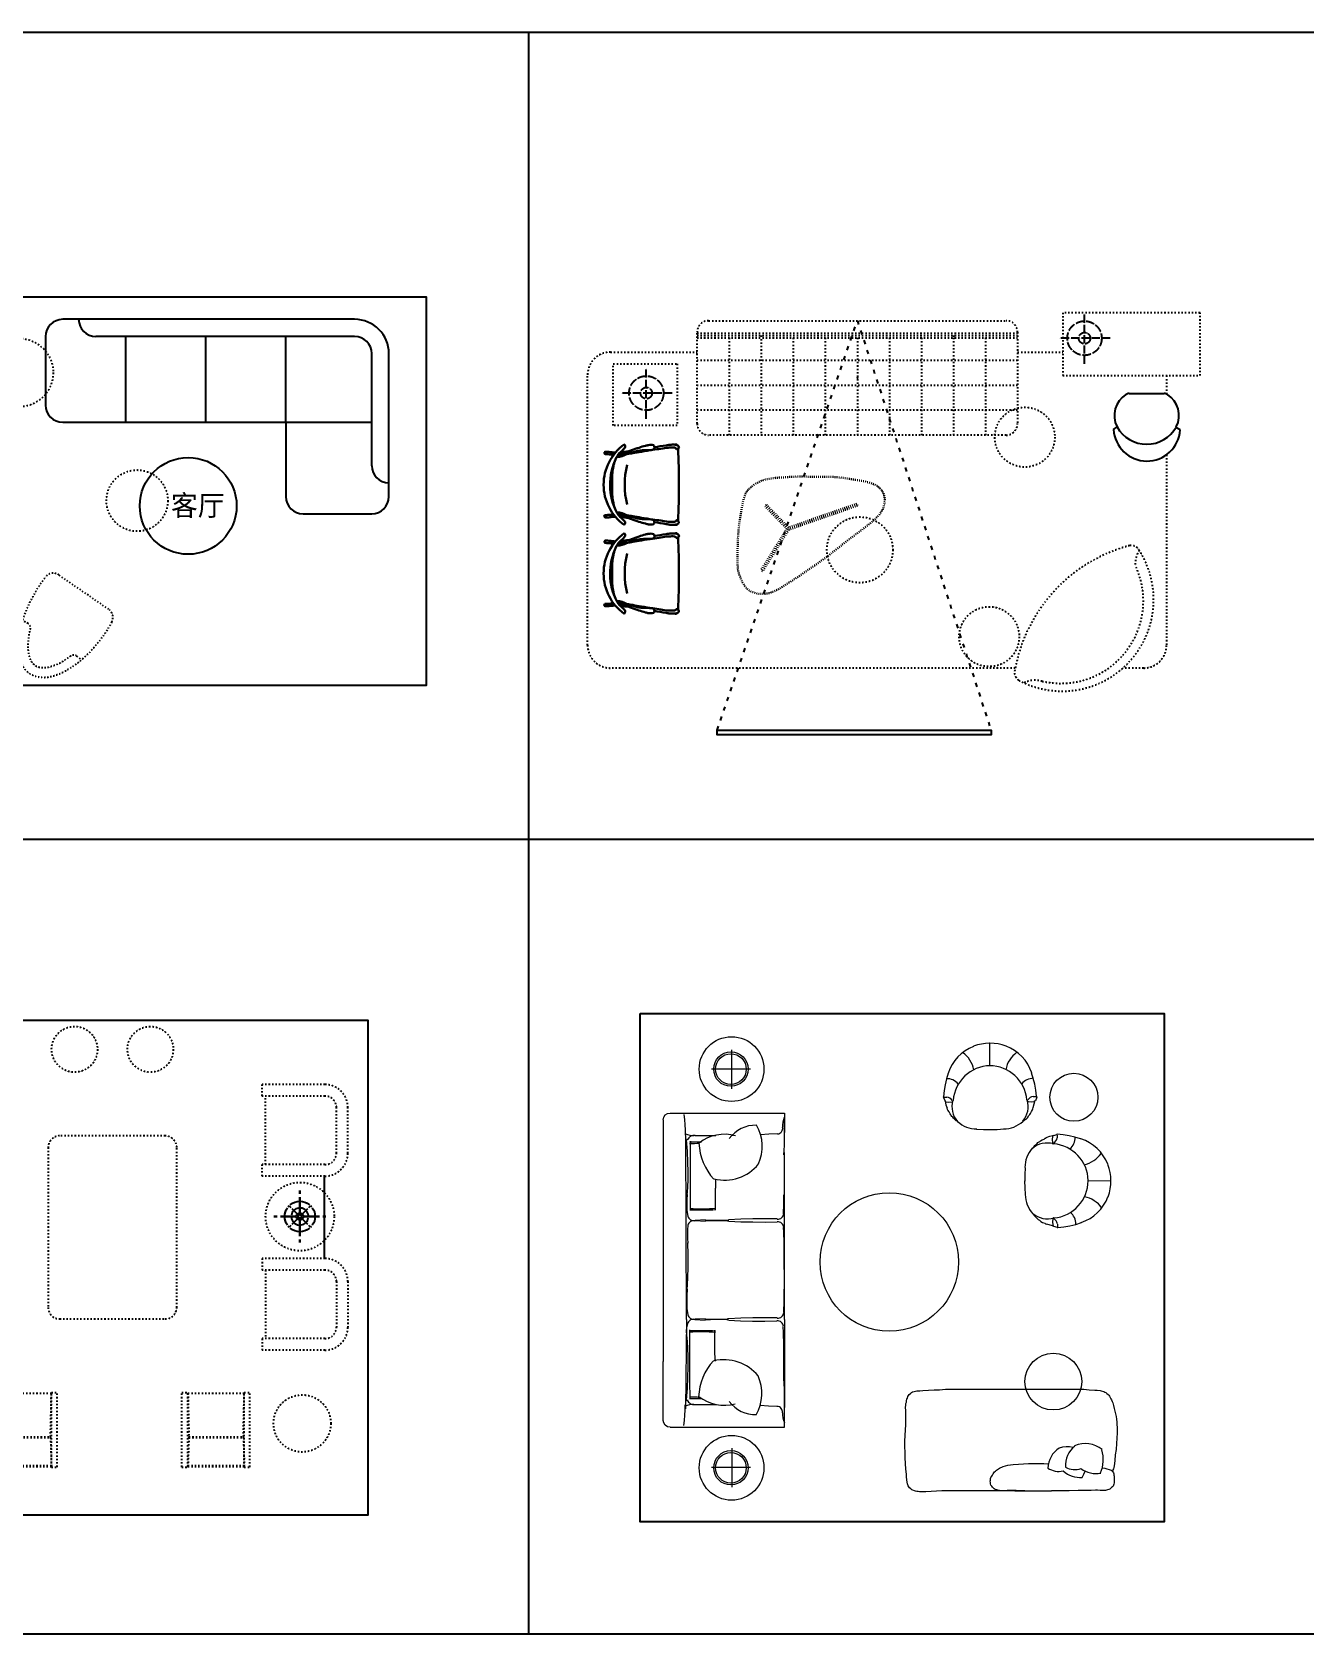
# Model space of a CAD drawing. Extents: x 185064 to 343242, y -369192 to -264966.
# Drawn here: x 229290 to 240412, y -295675 to -281673 of the extents above; entities that cross this region are included whole.
import ezdxf

# ---------------------------------------------------------------- set-up
doc = ezdxf.new("R2010")
doc.units = 0
doc.linetypes.add('ACAD_ISO03W100', pattern=[30, 12, -18])
doc.linetypes.add('ACAD_ISO04W100', pattern=[30, 24, -3, 0, -3])
doc.layers.add('0-墙体', color=255, linetype='Continuous', lineweight=30)
for name, color, linetype in [('01-12-Low Furniture', 2, 'Continuous'), ('A——墙体', 7, 'Continuous'), ('J--家具', 255, 'Continuous'), ('平面布制', 25, 'Continuous'), ('打印框', 4, 'Continuous')]:
    doc.layers.add(name, color=color, linetype=linetype)

# ---------------------------------------------------------------- blocks, each defined once
blk = doc.blocks.new('WERWe')
at = {"layer": 'J--家具', "color": 1, "linetype": 'ACAD_ISO03W100', "lineweight": -2}
for p, q in [((326362, -161819), (326341, -161763)), ((326517, -162365), (326530, -162424))]:
    blk.add_line(p, q, dxfattribs=at)
at = {"layer": 'J--家具', "color": 3, "linetype": 'ACAD_ISO03W100', "lineweight": -2}
blk.add_line((327049, -162220), (326895, -161653), dxfattribs=at)
for centre, start, end in [((326804, -161677), 15.1519, 102.2993), ((326957, -162245), 290.5443, 15.1519)]:
    blk.add_arc(centre, 95, start, end, dxfattribs=at)
at = {"layer": 'J--家具', "color": 1, "linetype": 'ACAD_ISO03W100', "lineweight": -2}
for centre, radius, start, end in [((326314, -161835), 50.2, 302.3009, 18.7669), ((326471, -162375), 47.5, 12.2804, 87.1765)]:
    blk.add_arc(centre, radius, start, end, dxfattribs=at)
at = {"layer": 'J--家具', "color": 3, "linetype": 'ACAD_ISO03W100', "lineweight": -2, "extrusion": (0, 0, -1)}
blk.add_ellipse((326787, -161989), major_axis=(726, 219), ratio=0.517387, start_param=1.444299, end_param=4.862697, dxfattribs=at)
at = {"layer": 'J--家具', "color": 1, "linetype": 'ACAD_ISO03W100', "lineweight": -2}
blk.add_open_spline([(326473, -162328), (326465, -162327), (326457, -162327), (326427, -162324), (326407, -162322), (326367, -162316), (326348, -162312), (326313, -162303), (326297, -162297), (326270, -162287), (326258, -162282), (326237, -162272), (326228, -162266), (326211, -162255), (326203, -162250), (326190, -162239), (326185, -162234), (326176, -162225), (326173, -162220), (326166, -162211), (326163, -162206), (326158, -162196), (326155, -162192), (326152, -162182), (326150, -162177), (326148, -162167), (326148, -162162), (326147, -162151), (326147, -162146), (326147, -162134), (326148, -162128), (326150, -162115), (326152, -162108), (326156, -162094), (326159, -162086), (326166, -162071), (326169, -162063), (326178, -162047), (326183, -162039), (326194, -162022), (326200, -162013), (326214, -161996), (326221, -161987), (326240, -161965), (326253, -161952), (326280, -161927), (326295, -161914), (326320, -161893), (326330, -161886), (326341, -161878)], degree=3, knots=[2.173703, 2.173703, 2.173703, 2.173703, 2.214619, 2.214619, 2.325785, 2.325785, 2.43695, 2.43695, 2.548116, 2.548116, 2.637557, 2.637557, 2.726998, 2.726998, 2.81644, 2.81644, 2.889588, 2.889588, 2.962736, 2.962736, 3.035884, 3.035884, 3.109032, 3.109032, 3.18218, 3.18218, 3.255328, 3.255328, 3.328476, 3.328476, 3.401624, 3.401624, 3.474772, 3.474772, 3.54792, 3.54792, 3.621068, 3.621068, 3.694216, 3.694216, 3.767364, 3.767364, 3.840512, 3.840512, 3.945709, 3.945709, 4.050906, 4.050906, 4.11557, 4.11557, 4.11557, 4.11557], dxfattribs=at)
blk = doc.blocks.new('awsrter')
at = {"layer": '0-墙体', "color": 3}
for centre, radius, start, end in [((393126, -160631), 5832, 177.0752, 182.8308), ((387808, -160220), 184, 239.1675, 267.0355), ((387503, -160626), 401, 305.7317, 54.1743), ((387888, -160371), 10, 269.953, 93.286), ((387024, -160626), 709, 346.8204, 13.0856), ((387363, -160626), 489, 333.5794, 27.9916), ((387808, -161033), 184, 92.8767, 120.7385), ((387887, -160883), 10, 266.62, 89.953)]:
    blk.add_arc(centre, radius, start, end, dxfattribs=at)
at = {"layer": '0-墙体', "color": 3, "extrusion": (0, 0, -1)}
blk.add_ellipse((387833, -160386), major_axis=(2.38, -7.1), ratio=0.668882, dxfattribs=at)
at = {"layer": '0-墙体', "color": 3}
blk.add_ellipse((387833, -160867), major_axis=(2.39, 7.09), ratio=0.668882, dxfattribs=at)
for points, knots in [([(387493, -160323), (387462, -160318), (387420, -160311), (387366, -160302), (387335, -160300), (387310, -160304), (387298, -160314), (387292, -160325), (387298, -160331), (387302, -160333)], [315.073608, 315.073608, 315.073608, 315.073608, 411.368041, 442.28984, 477.587134, 504.72179, 514.498823, 524.652631, 537.847696, 537.847696, 537.847696, 537.847696]), ([(387714, -160379), (387699, -160377), (387660, -160370), (387591, -160358), (387516, -160345), (387443, -160337), (387388, -160325), (387349, -160326), (387322, -160326), (387316, -160339), (387307, -160339), (387303, -160336), (387302, -160333), (387302, -160333)], [321.988457, 321.988457, 321.988457, 321.988457, 368.644284, 439.117019, 532.627704, 597.892965, 659.439925, 696.882656, 720.275485, 729.796097, 736.883417, 743.747429, 743.747483, 743.747483, 743.747483, 743.747483]), ([(387325, -160302), (387325, -160302), (387325, -160301), (387320, -160300), (387314, -160300), (387311, -160303), (387309, -160304)], [2.8263, 2.8263, 2.8263, 2.8263, 3.464441, 8.118627, 15.821874, 20.456079, 20.456079, 20.456079, 20.456079]), ([(387738, -160302), (387737, -160302), (387733, -160303), (387730, -160311), (387729, -160328), (387751, -160348), (387772, -160367), (387787, -160384), (387793, -160394), (387795, -160397)], [0, 0, 0, 0, 3.799787, 11.222667, 22.640105, 53.579866, 90.266542, 112.181213, 122.867868, 122.867868, 122.867868, 122.867868]), ([(387769, -160382), (387768, -160381), (387773, -160378), (387777, -160375), (387779, -160375)], [61.639385, 61.639385, 61.639385, 61.639385, 68.233266, 73.516136, 73.516136, 73.516136, 73.516136]), ([(387809, -160367), (387814, -160367), (387828, -160366), (387849, -160364), (387871, -160361), (387882, -160361), (387887, -160361)], [105.524012, 105.524012, 105.524012, 105.524012, 119.005066, 149.530306, 168.874441, 183.875131, 183.875131, 183.875131, 183.875131]), ([(387888, -160381), (387881, -160381), (387867, -160381), (387851, -160382), (387842, -160383), (387837, -160383)], [0, 0, 0, 0, 18.844344, 43.274717, 47.412661, 47.412661, 47.412661, 47.412661]), ([(387797, -160400), (387791, -160400), (387783, -160401), (387775, -160401), (387771, -160400), (387770, -160399)], [39.6476, 39.6476, 39.6476, 39.6476, 50.470307, 58.829714, 62.90437, 62.90437, 62.90437, 62.90437]), ([(387787, -160385), (387786, -160385), (387782, -160385), (387778, -160385), (387774, -160384)], [42.895046, 42.895046, 42.895046, 42.895046, 45.554577, 56.033693, 56.033693, 56.033693, 56.033693]), ([(387835, -160627), (387835, -160617), (387835, -160584), (387834, -160534), (387827, -160484), (387821, -160458), (387819, -160449)], [0, 0, 0, 0, 29.255842, 97.631047, 151.168733, 179.203758, 179.203758, 179.203758, 179.203758]), ([(387835, -160627), (387835, -160636), (387835, -160669), (387834, -160719), (387826, -160769), (387820, -160795), (387818, -160805)], [0, 0, 0, 0, 29.255842, 97.631047, 151.168733, 179.203757, 179.203757, 179.203757, 179.203757]), ([(387714, -160874), (387698, -160877), (387660, -160883), (387591, -160895), (387515, -160908), (387442, -160916), (387388, -160927), (387349, -160927), (387322, -160927), (387315, -160913), (387306, -160913), (387302, -160917), (387302, -160919), (387302, -160919)], [321.988457, 321.988457, 321.988457, 321.988457, 368.644284, 439.117019, 532.627704, 597.892965, 659.439925, 696.882656, 720.275485, 729.796097, 736.883417, 743.747429, 743.747483, 743.747483, 743.747483, 743.747483]), ([(387768, -160871), (387768, -160872), (387773, -160876), (387777, -160878), (387778, -160879)], [61.639385, 61.639385, 61.639385, 61.639385, 68.233266, 73.516136, 73.516136, 73.516136, 73.516136]), ([(387796, -160853), (387791, -160853), (387783, -160852), (387775, -160852), (387771, -160853), (387769, -160854)], [39.6476, 39.6476, 39.6476, 39.6476, 50.470307, 58.829714, 62.90437, 62.90437, 62.90437, 62.90437]), ([(387787, -160869), (387786, -160869), (387782, -160868), (387778, -160868), (387774, -160869)], [42.895046, 42.895046, 42.895046, 42.895046, 45.554577, 56.033693, 56.033693, 56.033693, 56.033693]), ([(387809, -160886), (387813, -160886), (387828, -160887), (387849, -160890), (387870, -160893), (387882, -160893), (387887, -160893)], [105.524012, 105.524012, 105.524012, 105.524012, 119.005066, 149.530306, 168.874441, 183.875131, 183.875131, 183.875131, 183.875131]), ([(387887, -160873), (387881, -160873), (387866, -160872), (387851, -160871), (387841, -160871), (387837, -160870)], [0, 0, 0, 0, 18.844344, 43.274717, 47.412661, 47.412661, 47.412661, 47.412661]), ([(387493, -160930), (387461, -160935), (387419, -160941), (387366, -160950), (387335, -160952), (387310, -160948), (387297, -160939), (387291, -160927), (387297, -160922), (387302, -160919)], [315.073608, 315.073608, 315.073608, 315.073608, 411.368041, 442.28984, 477.587134, 504.72179, 514.498823, 524.652631, 537.847696, 537.847696, 537.847696, 537.847696]), ([(387325, -160950), (387325, -160950), (387324, -160952), (387319, -160953), (387313, -160952), (387310, -160950), (387309, -160949)], [2.8263, 2.8263, 2.8263, 2.8263, 3.464441, 8.118627, 15.821874, 20.456079, 20.456079, 20.456079, 20.456079])]:
    blk.add_open_spline(points, degree=3, knots=knots, dxfattribs=at)
for points in [[(387304, -160309), (387306, -160307), (387307, -160306), (387309, -160304)], [(387769, -160364), (387747, -160362), (387724, -160359), (387702, -160356)], [(387831, -160379), (387826, -160380), (387823, -160380), (387820, -160381)], [(387769, -160382), (387769, -160382), (387769, -160382), (387769, -160382)], [(387834, -160393), (387833, -160393), (387831, -160394), (387830, -160394)], [(387768, -160889), (387746, -160892), (387724, -160894), (387702, -160897)], [(387768, -160871), (387768, -160871), (387768, -160871), (387768, -160872)], [(387830, -160874), (387826, -160874), (387823, -160873), (387820, -160872)], [(387834, -160860), (387832, -160860), (387831, -160860), (387829, -160859)], [(387304, -160943), (387305, -160945), (387307, -160947), (387309, -160949)]]:
    blk.add_open_spline(points, degree=3, dxfattribs=at)
for points in [[(387774, -160384), (387735, -160369), (387679, -160348), (387618, -160327), (387565, -160311), (387540, -160305), (387521, -160304), (387501, -160308), (387493, -160323), (387496, -160335), (387519, -160346), (387540, -160347), (387568, -160347), (387610, -160350), (387649, -160358), (387687, -160370), (387719, -160381), (387753, -160392), (387770, -160399)], [(387770, -160399), (387771, -160398), (387773, -160397), (387774, -160394), (387775, -160389), (387775, -160386), (387774, -160384)], [(387774, -160869), (387735, -160884), (387678, -160905), (387617, -160926), (387565, -160942), (387540, -160947), (387520, -160949), (387501, -160945), (387493, -160930), (387496, -160917), (387518, -160906), (387540, -160906), (387568, -160906), (387609, -160903), (387648, -160895), (387687, -160883), (387719, -160873), (387753, -160861), (387769, -160854)], [(387737, -160952), (387734, -160950), (387730, -160944), (387730, -160932), (387748, -160908), (387775, -160883), (387789, -160866), (387801, -160844)], [(387769, -160854), (387771, -160855), (387772, -160856), (387774, -160860), (387775, -160864), (387774, -160867), (387774, -160869)]]:
    blk.add_spline(points, degree=3, dxfattribs=at)
blk = doc.blocks.new('QWERAWTE')
at = {"layer": '0-墙体', "color": 8, "linetype": 'ACAD_ISO03W100'}
for p, q in [((205591, -926414), (205619, -926422)), ((205333, -927434), (205681, -927734)), ((205316, -927459), (205662, -927757)), ((204719, -927850), (204736, -927874)), ((205681, -927734), (205662, -927757))]:
    blk.add_line(p, q, dxfattribs=at)
for points in [[(205591, -926414), (205302, -927433), (204719, -927850)], [(205619, -926422), (205333, -927434)], [(205316, -927459), (204736, -927874)]]:
    blk.add_lwpolyline(points, dxfattribs=at)
at = {"layer": '0-墙体', "color": 3, "linetype": 'ACAD_ISO03W100'}
blk.add_spline([(205519, -926046), (205622, -926015), (205718, -926016), (205830, -926077), (205893, -926170), (205968, -926420), (206026, -926712), (206045, -926971), (206066, -927279), (206066, -927520), (206055, -927708), (205980, -927907), (205854, -928035), (205732, -928078), (205329, -928165), (204985, -928200), (204736, -928202), (204589, -928158), (204459, -928070), (204393, -927896), (204398, -927766), (204477, -927576), (204706, -927176), (204921, -926834), (205099, -926578), (205276, -926310), (205419, -926127), (205487, -926067), (205519, -926046)], degree=3, dxfattribs=at)
blk = doc.blocks.new('awtaert')
at = {"layer": '平面布制', "color": 8, "linetype": 'ACAD_ISO04W100', "ltscale": 3}
for p, q in [((127285, -934816), (127285, -934366)), ((127510, -934591), (127060, -934591))]:
    blk.add_line(p, q, dxfattribs=at)
at = {"layer": '平面布制', "color": 3, "linetype": 'ACAD_ISO04W100', "ltscale": 3}
blk.add_circle((127285, -934591), 150, dxfattribs=at)
at = {"layer": '平面布制', "color": 1, "linetype": 'ACAD_ISO04W100', "ltscale": 3}
blk.add_circle((127285, -934591), 50, dxfattribs=at)
blk = doc.blocks.new('aretaert')
at = {"color": 3, "lineweight": 0}
for points in [[(230986, -314246), (230939, -314249), (230895, -314249), (230803, -314249), (230711, -314249), (230620, -314249), (230528, -314246), (230437, -314246), (230254, -314246), (230070, -314246), (229982, -314246), (229935, -314249), (229890, -314252), (229843, -314255), (229821, -314255), (229799, -314255), (229786, -314255), (229774, -314252), (229764, -314252), (229751, -314249), (229742, -314246), (229729, -314239), (229720, -314236), (229710, -314227), (229701, -314220), (229695, -314211), (229688, -314201), (229685, -314192), (229682, -314183), (229679, -314170), (229676, -314148), (229672, -314123), (229672, -314100), (229669, -314056), (229663, -313958), (229663, -313908), (229660, -313860), (229660, -313810), (229663, -313763), (229669, -313665), (229669, -313639), (229669, -313617), (229669, -313592), (229669, -313567), (229669, -313541), (229666, -313519), (229669, -313494), (229669, -313481), (229672, -313469), (229672, -313456), (229676, -313444), (229682, -313434), (229685, -313421), (229691, -313412), (229698, -313403), (229707, -313393), (229717, -313387), (229726, -313380), (229739, -313377), (229751, -313374), (229764, -313371), (229789, -313371), (229815, -313368), (229865, -313365), (229916, -313361), (229963, -313361), (230014, -313358), (230108, -313358), (230203, -313358), (230301, -313358), (230399, -313358), (230595, -313358), (230790, -313358), (230888, -313358), (230986, -313358), (231034, -313358), (231084, -313358), (231131, -313358), (231176, -313358), (231223, -313358), (231270, -313361), (231318, -313365), (231340, -313365), (231365, -313368), (231375, -313371), (231387, -313374), (231397, -313377), (231406, -313384), (231416, -313387), (231425, -313393), (231435, -313403), (231441, -313409), (231447, -313418), (231454, -313428), (231460, -313440), (231466, -313450), (231469, -313463), (231476, -313475), (231482, -313500), (231488, -313526), (231495, -313548), (231501, -313573), (231504, -313595), (231507, -313620), (231510, -313646), (231510, -313668), (231514, -313690), (231514, -313715), (231514, -313737), (231510, -313785), (231507, -313832), (231504, -313883), (231498, -313930), (231495, -313980), (231491, -314006), (231488, -314028), (231485, -314040), (231482, -314053), (231476, -314063), (231472, -314075)], [(231007, -313872), (230986, -313888), (230967, -313906), (230950, -313926), (230936, -313948), (230925, -313971), (230916, -313995), (230910, -314021), (230907, -314047)], [(231130, -313866), (231099, -313861), (231068, -313861), (231037, -313864), (231006, -313872)], [(231143, -313855), (231123, -313873), (231107, -313892), (231092, -313914), (231081, -313937), (231072, -313961), (231066, -313986), (231062, -314012), (231062, -314038)], [(231384, -313885), (231357, -313866), (231329, -313851), (231299, -313840), (231268, -313834), (231236, -313832), (231204, -313834), (231173, -313841), (231142, -313853)], [(231368, -314089), (231378, -314065), (231385, -314040), (231390, -314015), (231393, -313990), (231393, -313964), (231391, -313938), (231387, -313913), (231380, -313888)], [(230494, -314246), (230471, -314239), (230462, -314236), (230449, -314233), (230440, -314227), (230430, -314220), (230424, -314214), (230418, -314205), (230411, -314195), (230408, -314183), (230408, -314173), (230405, -314160), (230408, -314151), (230408, -314138), (230411, -314129), (230418, -314116), (230424, -314107), (230430, -314097), (230437, -314088), (230443, -314078), (230452, -314072), (230459, -314066), (230468, -314059), (230478, -314053), (230487, -314047), (230497, -314040), (230506, -314037), (230519, -314034), (230538, -314028), (230560, -314021), (230582, -314018), (230604, -314015), (230651, -314012), (230696, -314009), (230740, -314006), (230784, -314006), (230828, -314006), (230872, -314006), (230917, -314009)], [(231387, -314044), (231406, -314047), (231425, -314053), (231444, -314059), (231454, -314063), (231463, -314066), (231469, -314072), (231476, -314078), (231482, -314088), (231485, -314097), (231485, -314107), (231488, -314116), (231488, -314126), (231488, -314135), (231488, -314157), (231488, -314167), (231488, -314176), (231485, -314186), (231482, -314195), (231479, -314205), (231472, -314211), (231466, -314217), (231457, -314224), (231450, -314230), (231441, -314233), (231431, -314236), (231422, -314239), (231412, -314243), (231403, -314243), (231384, -314243), (231365, -314243), (231343, -314239), (231324, -314239), (231286, -314243), (231248, -314243), (231172, -314243), (231094, -314246), (230939, -314246), (230863, -314249), (230784, -314249), (230746, -314249), (230708, -314246), (230632, -314243), (230595, -314243), (230554, -314243), (230516, -314246), (230506, -314246), (230497, -314246), (230487, -314243), (230478, -314243)], [(230909, -314046), (230924, -314055), (230940, -314063), (230956, -314068), (230973, -314072), (230990, -314075), (231008, -314075), (231025, -314074), (231042, -314071)], [(231042, -314071), (231060, -314086), (231079, -314099), (231099, -314109), (231120, -314117), (231141, -314123), (231164, -314127), (231186, -314129), (231209, -314128)], [(231063, -314039), (231079, -314047), (231095, -314053), (231112, -314057), (231130, -314059), (231147, -314059), (231164, -314058), (231181, -314055), (231198, -314050)], [(231198, -314051), (231218, -314064), (231238, -314074), (231259, -314083), (231281, -314089), (231303, -314093), (231326, -314094), (231348, -314093), (231371, -314090)], [(231209, -314128), (231224, -314101), (231235, -314072)]]:
    blk.add_lwpolyline(points, dxfattribs=at)
blk = doc.blocks.new('aertawww')
h = blk.add_hatch(color=3)
h.dxf.hatch_style = 2
h.paths.add_polyline_path([(228408, -311135), (228405, -311141), (228400, -311143), (228394, -311141), (228392, -311135), (228394, -311130), (228400, -311127), (228405, -311130)])
h = blk.add_hatch(color=3)
h.dxf.hatch_style = 2
h.paths.add_polyline_path([(228405, -313497), (228402, -313503), (228397, -313505), (228391, -313503), (228389, -313497), (228391, -313492), (228397, -313489), (228402, -313492)])
at = {"color": 3, "lineweight": 0}
for points in [[(227547, -311003), (227554, -310980), (227566, -310958), (227585, -310946), (227607, -310943), (228198, -310943)], [(227743, -311135), (227743, -311090), (227740, -311045), (227736, -311000), (227730, -310955)], [(228198, -310943), (228608, -310943), (228608, -311113)], [(228606, -310981), (228599, -311002), (228594, -311023), (228590, -311045), (228589, -311067)], [(228603, -311309), (228607, -311227), (228608, -311145), (228608, -311063), (228605, -310981)], [(227547, -311003), (227547, -313115)], [(227743, -311125), (227760, -311131), (227779, -311135), (227798, -311138), (227817, -311138)], [(228180, -311141), (228139, -311133), (228097, -311129), (228055, -311130), (228014, -311136), (227973, -311146), (227934, -311161), (227897, -311181), (227862, -311205)], [(228362, -311050), (228328, -311051), (228294, -311056), (228261, -311065), (228230, -311078), (228200, -311095), (228173, -311115), (228148, -311138), (228125, -311165)], [(228380, -311388), (228396, -311347), (228406, -311304), (228412, -311260), (228412, -311217), (228408, -311174), (228398, -311131), (228384, -311089), (228364, -311049)], [(228544, -311124), (228471, -311127), (228398, -311134)], [(228547, -311126), (228557, -311124), (228567, -311120), (228575, -311114), (228582, -311106), (228588, -311097), (228591, -311087), (228592, -311077), (228591, -311067)], [(227752, -312749), (227746, -311138)], [(227764, -311376), (227760, -311277), (227751, -311178)], [(227762, -311177), (227760, -311174), (227756, -311173), (227753, -311175), (227753, -311179)], [(227827, -311139), (227817, -311138), (227806, -311139), (227796, -311142), (227787, -311147), (227779, -311152), (227772, -311160), (227766, -311168), (227762, -311178)], [(227778, -311195), (227882, -311195)], [(227778, -311208), (227822, -311208), (227844, -311205), (227866, -311205)], [(227787, -311189), (227784, -311236), (227784, -311258), (227784, -311280), (227784, -311303), (227784, -311325), (227784, -311344), (227784, -311366), (227784, -311388), (227784, -311407), (227784, -311426), (227784, -311438), (227784, -311448), (227784, -311457), (227784, -311464), (227784, -311473), (227784, -311483), (227784, -311492), (227784, -311501), (227784, -311508), (227784, -311517), (227784, -311524), (227784, -311533), (227784, -311549), (227784, -311561), (227784, -311577), (227784, -311590), (227784, -311606), (227784, -311621), (227784, -311628), (227784, -311637), (227784, -311644), (227784, -311653), (227784, -311659), (227784, -311669), (227784, -311678), (227784, -311688), (227784, -311697), (227784, -311707), (227784, -311716), (227784, -311726), (227784, -311738), (227784, -311748), (227784, -311770), (227784, -311792)], [(228008, -311141), (227828, -311141)], [(227860, -311206), (227864, -311250), (227871, -311293), (227883, -311335), (227897, -311375), (227916, -311415), (227937, -311452), (227962, -311488), (227991, -311521)], [(228160, -311138), (228150, -311138)], [(227757, -311665), (227762, -311593), (227765, -311521), (227765, -311450), (227763, -311378)], [(227993, -311519), (228020, -311525), (228047, -311528), (228074, -311530), (228101, -311529), (228128, -311527), (228154, -311523), (228180, -311517), (228206, -311510), (228231, -311500), (228255, -311489), (228278, -311476), (228301, -311462), (228323, -311446), (228343, -311428), (228362, -311409), (228380, -311388)], [(228605, -311309), (228605, -311656)], [(228608, -312749), (228608, -311287)], [(228005, -311524), (228005, -311527), (228005, -311530), (228005, -311533), (228005, -311536), (228005, -311539), (228005, -311543), (228005, -311546), (228005, -311549), (228005, -311552), (228005, -311555), (228005, -311558), (228005, -311565), (228005, -311568), (228005, -311571), (228005, -311574), (228005, -311580), (228005, -311587), (228005, -311590), (228005, -311593), (228005, -311596), (228005, -311599), (228002, -311603), (228002, -311606), (228002, -311609), (228002, -311612), (228002, -311618), (228002, -311621), (228002, -311628), (228002, -311631), (228002, -311637), (228002, -311640), (228002, -311647), (228002, -311650), (228002, -311656), (228002, -311663), (228002, -311669), (228002, -311675), (228002, -311681), (228002, -311688), (228002, -311694), (228002, -311700), (228002, -311710), (228002, -311716), (228002, -311726), (228002, -311732), (228002, -311741), (228002, -311751), (228002, -311760), (228002, -311764), (228002, -311770), (228002, -311776), (228002, -311779), (228002, -311786), (228002, -311792)], [(227758, -311655), (227753, -311702), (227753, -311749), (227755, -311796), (227762, -311843)], [(228599, -311824), (228602, -311740), (228601, -311657)], [(227781, -311776), (227809, -311776), (227838, -311779), (227866, -311779), (227882, -311779), (227895, -311779), (227910, -311779), (227923, -311779), (227951, -311776), (227980, -311776), (228008, -311773)], [(227781, -311789), (227895, -311789), (227923, -311789), (227939, -311789), (227951, -311789), (227967, -311789), (227980, -311789), (228008, -311786)], [(228544, -311871), (228555, -311870), (228565, -311868), (228574, -311864), (228582, -311858), (228589, -311851), (228595, -311842), (228599, -311833), (228602, -311822)], [(227762, -311924), (227759, -311963), (227759, -312002), (227761, -312041), (227764, -312080)], [(227762, -311844), (227766, -311854), (227772, -311862), (227779, -311870), (227787, -311875), (227796, -311880), (227806, -311883), (227817, -311884), (227827, -311883)], [(227827, -311884), (227817, -311884), (227806, -311885), (227796, -311887), (227787, -311892), (227779, -311898), (227772, -311905), (227766, -311913), (227762, -311923)], [(227916, -311875), (227827, -311881)], [(227828, -311883), (227917, -311889)], [(227915, -311876), (227964, -311879), (228012, -311880), (228061, -311880), (228109, -311878)], [(228109, -311886), (228061, -311884), (228012, -311884), (227964, -311885), (227915, -311888)], [(228110, -311878), (228120, -311877)], [(228120, -311890), (228110, -311889)], [(228544, -311869), (228438, -311868), (228331, -311869), (228225, -311871), (228119, -311875)], [(228120, -311889), (228226, -311893), (228332, -311895), (228438, -311896), (228544, -311895)], [(228602, -311942), (228599, -311931), (228595, -311922), (228589, -311913), (228582, -311906), (228574, -311900), (228565, -311896), (228555, -311894), (228544, -311893)], [(228601, -312027), (228602, -311984), (228599, -311942)], [(227757, -312490), (227762, -312387), (227765, -312283), (227765, -312180), (227763, -312077)], [(228605, -312310), (228605, -312029)], [(228605, -312310), (228605, -312484)], [(227758, -312483), (227753, -312539), (227753, -312595), (227755, -312651), (227762, -312707)], [(228602, -312686), (228605, -312584), (228604, -312482)], [(227752, -312749), (227743, -313529)], [(227759, -312785), (227752, -312817), (227749, -312849), (227750, -312881), (227755, -312913)], [(227824, -312747), (227813, -312746), (227803, -312747), (227793, -312749), (227784, -312754), (227776, -312760), (227769, -312767), (227763, -312776), (227759, -312785)], [(227762, -312706), (227766, -312716), (227772, -312724), (227779, -312732), (227787, -312738), (227796, -312742), (227806, -312745), (227817, -312746), (227827, -312745)], [(227824, -312748), (227913, -312754)], [(227916, -312741), (227827, -312746)], [(228106, -312751), (228058, -312749), (228009, -312749), (227961, -312750), (227912, -312753)], [(227915, -312741), (227964, -312744), (228012, -312746), (228061, -312745), (228109, -312743)], [(228116, -312752), (228107, -312751)], [(228110, -312740), (228120, -312739)], [(228117, -312754), (228223, -312758), (228329, -312761), (228435, -312761), (228541, -312760)], [(228544, -312734), (228438, -312733), (228331, -312734), (228225, -312736), (228119, -312741)], [(228598, -312807), (228596, -312797), (228592, -312787), (228586, -312779), (228579, -312771), (228571, -312766), (228562, -312761), (228552, -312759), (228541, -312758)], [(228544, -312736), (228555, -312736), (228565, -312733), (228574, -312729), (228582, -312723), (228589, -312716), (228595, -312707), (228599, -312698), (228602, -312688)], [(228598, -312915), (228599, -312861), (228596, -312808)], [(228608, -312749), (228608, -313516)], [(227763, -313251), (227765, -313165), (227765, -313078), (227762, -312991), (227757, -312904)], [(227778, -312844), (227891, -312844), (227920, -312844), (227936, -312844), (227948, -312844), (227964, -312844), (227977, -312844), (228005, -312847)], [(227778, -312856), (227806, -312856), (227835, -312853), (227863, -312853), (227879, -312853), (227891, -312853), (227907, -312853), (227920, -312853), (227948, -312856), (227977, -312856), (228005, -312859)], [(227784, -313444), (227784, -313396), (227784, -313374), (227781, -313352), (227781, -313330), (227781, -313308), (227781, -313286), (227781, -313267), (227781, -313245), (227781, -313223), (227781, -313204), (227781, -313185), (227781, -313175), (227781, -313166), (227781, -313156), (227781, -313147), (227781, -313137), (227781, -313128), (227781, -313121), (227781, -313112), (227781, -313103), (227781, -313096), (227781, -313080), (227781, -313065), (227781, -313049), (227781, -313020), (227781, -313005), (227781, -312989), (227781, -312973), (227781, -312967), (227781, -312957), (227781, -312948), (227781, -312941), (227781, -312932), (227781, -312923), (227781, -312913), (227781, -312904), (227781, -312894), (227781, -312881), (227781, -312872), (227781, -312863), (227781, -312837)], [(228002, -313109), (228002, -313106), (228002, -313103), (228002, -313099), (228002, -313096), (228002, -313099), (228002, -313103), (228002, -313106), (228002, -313109), (228002, -313112), (228002, -313109), (228002, -313106), (228002, -313103), (228002, -313099), (228002, -313096), (228002, -313093), (228002, -313090), (228002, -313087), (228002, -313084), (228002, -313080), (228002, -313077), (228002, -313074), (228002, -313068), (228002, -313065), (227999, -313058), (227999, -313055), (227999, -313049), (227999, -313043), (227999, -313036), (227999, -313030), (227999, -313024), (227999, -313017), (227999, -313008), (227999, -313001), (227999, -312995), (227999, -312986), (227999, -312976), (227999, -312970), (227999, -312960), (227999, -312951), (227999, -312941), (227999, -312929), (227999, -312919), (227999, -312910), (227999, -312897), (227999, -312888), (227999, -312863), (227999, -312840)], [(228602, -313264), (228602, -312916)], [(227547, -313630), (227547, -313115)], [(227987, -313108), (227959, -313142), (227934, -313177), (227912, -313215), (227894, -313254), (227879, -313295), (227868, -313336), (227861, -313379), (227857, -313423)], [(228377, -313241), (228359, -313221), (228340, -313201), (228319, -313184), (228298, -313168), (228275, -313153), (228252, -313140), (228228, -313129), (228203, -313120), (228177, -313112), (228151, -313106), (228125, -313102), (228098, -313100), (228071, -313099), (228044, -313101), (228017, -313104), (227990, -313110)], [(227751, -313451), (227760, -313352), (227764, -313253)], [(228361, -313580), (228380, -313540), (228395, -313498), (228404, -313456), (228409, -313412), (228408, -313369), (228403, -313325), (228392, -313283), (228377, -313241)], [(228606, -313648), (228608, -313551), (228608, -313454), (228606, -313357), (228601, -313261)], [(227607, -313690), (228608, -313690), (228608, -313516)], [(227727, -313674), (227733, -313630), (227737, -313585), (227739, -313539), (227740, -313494)], [(227814, -313491), (227795, -313491), (227776, -313494), (227757, -313498), (227739, -313505)], [(227749, -313451), (227750, -313454), (227753, -313456), (227756, -313456), (227759, -313453)], [(227759, -313451), (227763, -313461), (227769, -313470), (227776, -313477), (227784, -313483), (227793, -313487), (227803, -313490), (227813, -313491), (227824, -313490)], [(227778, -313425), (227819, -313425), (227841, -313425), (227863, -313428)], [(227778, -313437), (227879, -313437)], [(227825, -313491), (228008, -313491)], [(227859, -313421), (227894, -313445), (227931, -313465), (227970, -313480), (228011, -313490), (228052, -313496), (228094, -313497), (228136, -313493), (228177, -313485)], [(228125, -313465), (228148, -313491), (228173, -313514), (228200, -313534), (228230, -313551), (228261, -313564), (228294, -313573), (228328, -313578), (228362, -313579)], [(228147, -313494), (228157, -313494)], [(228395, -313495), (228468, -313502), (228541, -313506)], [(228589, -313563), (228589, -313553), (228588, -313543), (228584, -313534), (228578, -313525), (228571, -313518), (228563, -313512), (228553, -313508), (228543, -313507)], [(227607, -313690), (227585, -313687), (227566, -313671), (227554, -313652), (227547, -313630)], [(228589, -313562), (228590, -313584), (228594, -313606), (228599, -313627), (228606, -313648)]]:
    blk.add_lwpolyline(points, dxfattribs=at)
blk = doc.blocks.new('eerr')
at = {"color": 3, "lineweight": 0}
for points in [[(230986, -311132), (230955, -311141)], [(230990, -311129), (230984, -311130)], [(230989, -311135), (230989, -311160)], [(231195, -311169), (231145, -311154), (231094, -311142), (231042, -311134), (230990, -311128)], [(230772, -311251), (230757, -311269), (230744, -311288), (230733, -311308), (230724, -311329), (230717, -311351), (230712, -311373), (230709, -311396), (230708, -311419)], [(230957, -311212), (230933, -311207), (230908, -311205), (230884, -311206), (230860, -311209), (230836, -311216), (230814, -311225), (230793, -311237), (230773, -311252)], [(230778, -311252), (230781, -311246), (230784, -311243), (230787, -311239), (230790, -311236), (230794, -311227), (230800, -311220), (230809, -311214), (230816, -311208), (230822, -311201), (230828, -311198), (230838, -311192), (230844, -311186), (230860, -311176), (230876, -311170), (230885, -311164), (230895, -311164)], [(230955, -311141), (230923, -311149), (230892, -311161)], [(230948, -311149), (230945, -311175), (230948, -311201)], [(230955, -311139), (230950, -311143), (230948, -311149)], [(230948, -311203), (230949, -311207), (230951, -311211), (230955, -311213), (230959, -311214)], [(231261, -311534), (231259, -311502), (231254, -311472), (231246, -311442), (231236, -311414), (231223, -311387), (231208, -311361), (231190, -311337), (231171, -311315), (231150, -311294), (231127, -311275), (231102, -311259), (231076, -311244), (231048, -311232), (231019, -311223), (230989, -311216), (230958, -311212)], [(230959, -311206), (230970, -311197), (230979, -311186), (230986, -311174), (230989, -311160)], [(231100, -311256), (231111, -311246), (231120, -311235), (231129, -311223), (231135, -311210), (231141, -311197), (231144, -311183), (231147, -311169), (231147, -311154)], [(231432, -311391), (231415, -311353), (231393, -311317), (231368, -311283), (231340, -311253), (231308, -311226), (231273, -311203), (231236, -311184), (231197, -311169)], [(231225, -311395), (231247, -311389), (231269, -311380), (231290, -311370), (231310, -311359), (231328, -311345), (231346, -311330), (231361, -311313), (231376, -311294)], [(231460, -311534), (231458, -311498), (231453, -311463), (231445, -311427), (231434, -311393)], [(230705, -311536), (230706, -311596), (230711, -311655)], [(230710, -311421), (230706, -311480), (230706, -311539)], [(230961, -311860), (230993, -311856), (231023, -311849), (231051, -311839), (231079, -311826), (231105, -311812), (231130, -311795), (231153, -311776), (231174, -311755), (231193, -311732), (231210, -311708), (231225, -311682), (231237, -311655), (231247, -311626), (231254, -311597), (231259, -311566), (231261, -311535)], [(231264, -311536), (231460, -311533)], [(231436, -311675), (231446, -311640), (231454, -311605), (231458, -311569), (231460, -311533)], [(230711, -311656), (230712, -311679), (230716, -311702), (230721, -311725), (230728, -311746), (230738, -311767), (230749, -311787), (230762, -311806), (230777, -311824)], [(231201, -311899), (231240, -311883), (231277, -311864), (231311, -311840), (231343, -311813), (231371, -311782), (231396, -311749), (231417, -311713), (231433, -311674)], [(231380, -311773), (231366, -311754), (231350, -311738), (231332, -311722), (231313, -311709), (231294, -311697), (231273, -311688), (231251, -311680), (231228, -311674)], [(230778, -311822), (230798, -311836), (230819, -311848), (230842, -311857), (230865, -311864), (230889, -311867), (230914, -311868), (230938, -311865), (230962, -311860)], [(230781, -311824), (230784, -311830), (230787, -311836), (230790, -311839), (230794, -311843), (230800, -311849), (230806, -311855), (230812, -311861), (230819, -311868), (230825, -311874), (230835, -311880), (230841, -311884), (230847, -311890), (230863, -311899), (230882, -311906), (230888, -311912), (230898, -311915)], [(231154, -311914), (231153, -311899), (231150, -311885), (231146, -311871), (231141, -311857), (231134, -311845), (231126, -311833), (231116, -311822), (231105, -311812)], [(230896, -311910), (230926, -311921), (230958, -311929)], [(230951, -311869), (230948, -311895), (230951, -311921)], [(230962, -311858), (230958, -311859), (230954, -311862), (230952, -311865), (230951, -311869)], [(230951, -311923), (230953, -311929), (230959, -311933)], [(230992, -311912), (230988, -311898), (230982, -311886), (230973, -311875), (230961, -311866)], [(230992, -311944), (230961, -311934)], [(230990, -311942), (230997, -311944)], [(230996, -311937), (230996, -311915)], [(230997, -311943), (231049, -311937), (231101, -311928), (231152, -311916), (231202, -311900)]]:
    blk.add_lwpolyline(points, dxfattribs=at)
blk = doc.blocks.new('weertt')
at = {"color": 3, "lineweight": 0}
for points in [[(230260, -310361), (230222, -310378), (230186, -310400), (230152, -310425), (230122, -310453), (230095, -310485), (230072, -310520), (230053, -310557), (230038, -310596)], [(230263, -310565), (230257, -310543), (230249, -310521), (230239, -310500), (230227, -310480), (230214, -310461), (230199, -310444), (230182, -310428), (230163, -310414)], [(230400, -310333), (230364, -310335), (230328, -310340), (230293, -310348), (230259, -310359)], [(230544, -310357), (230509, -310347), (230474, -310339), (230438, -310335), (230402, -310333)], [(230402, -310532), (230402, -310333)], [(230638, -310412), (230620, -310427), (230603, -310443), (230588, -310461), (230575, -310479), (230563, -310499), (230553, -310520), (230546, -310542), (230540, -310565)], [(230768, -310592), (230752, -310553), (230733, -310516), (230709, -310481), (230682, -310450), (230651, -310422), (230618, -310397), (230581, -310376), (230543, -310359)], [(230402, -310529), (230371, -310531), (230341, -310536), (230311, -310544), (230283, -310554), (230256, -310567), (230230, -310582), (230206, -310599), (230183, -310619), (230163, -310640), (230144, -310663), (230128, -310688), (230113, -310714), (230101, -310742), (230092, -310771), (230085, -310801), (230081, -310832)], [(230726, -310828), (230721, -310797), (230714, -310767), (230704, -310738), (230692, -310711), (230678, -310685), (230661, -310660), (230642, -310637), (230621, -310616), (230598, -310597), (230574, -310580), (230548, -310565), (230521, -310553), (230492, -310543), (230463, -310535), (230432, -310531), (230401, -310529)], [(230038, -310594), (230023, -310645), (230011, -310696), (230003, -310747), (229997, -310800)], [(230125, -310690), (230115, -310679), (230104, -310669), (230092, -310661), (230079, -310654), (230066, -310649), (230052, -310645), (230037, -310643), (230023, -310643)], [(230783, -310639), (230768, -310640), (230754, -310643), (230740, -310647), (230726, -310652), (230714, -310659), (230702, -310667), (230691, -310677), (230681, -310688)], [(230809, -310796), (230803, -310744), (230794, -310692), (230781, -310641), (230766, -310591)], [(229995, -310799), (229996, -310806)], [(229998, -310807), (230010, -310838)], [(230004, -310804), (230026, -310804)], [(230008, -310837), (230012, -310843), (230018, -310845)], [(230010, -310838), (230018, -310870), (230030, -310901)], [(230018, -310845), (230044, -310848), (230070, -310845)], [(230071, -310834), (230063, -310823), (230052, -310814), (230039, -310807), (230026, -310804)], [(230069, -310845), (230073, -310844), (230076, -310842), (230079, -310838), (230080, -310834)], [(230078, -310833), (230073, -310857), (230070, -310882), (230071, -310906), (230075, -310930), (230082, -310953), (230091, -310976), (230103, -310997), (230118, -311017)], [(230691, -311015), (230705, -310995), (230717, -310974), (230726, -310951), (230733, -310928), (230736, -310904), (230737, -310879), (230734, -310855), (230729, -310831)], [(230727, -310831), (230728, -310835), (230731, -310838), (230734, -310841), (230738, -310841)], [(230781, -310798), (230767, -310801), (230754, -310808), (230744, -310817), (230735, -310828)], [(230738, -310842), (230764, -310845), (230790, -310842)], [(230779, -310894), (230790, -310863), (230798, -310831)], [(230806, -310800), (230781, -310800)], [(230789, -310838), (230795, -310836), (230799, -310831)], [(230812, -310804), (230800, -310835)], [(230811, -310803), (230812, -310796)], [(230121, -311018), (230115, -311015), (230108, -311012), (230105, -311009), (230102, -311006), (230096, -310999), (230089, -310993), (230083, -310987), (230077, -310980), (230070, -310974), (230064, -310965), (230061, -310958), (230055, -310949), (230045, -310933), (230036, -310917), (230032, -310911), (230029, -310901)], [(230692, -311015), (230699, -311012), (230702, -311009), (230705, -311006), (230708, -311003), (230718, -310996), (230724, -310990), (230730, -310984), (230737, -310977), (230740, -310968), (230746, -310961), (230752, -310955), (230756, -310946), (230765, -310930), (230775, -310914), (230778, -310905), (230781, -310895)], [(230120, -311018), (230138, -311032), (230157, -311045), (230177, -311057), (230198, -311066), (230219, -311073), (230242, -311078), (230265, -311081), (230288, -311081)], [(230286, -311083), (230345, -311087), (230405, -311087)], [(230405, -311088), (230465, -311087), (230524, -311082)], [(230522, -311081), (230545, -311081), (230568, -311077), (230590, -311072), (230612, -311065), (230633, -311055), (230653, -311044), (230672, -311031), (230689, -311016)]]:
    blk.add_lwpolyline(points, dxfattribs=at)
blk = doc.blocks.new('WERAWERAWE')
at = {"color": 8, "linetype": 'Continuous'}
for p, q in [((106864, -18799), (106864, -18775)), ((106864, -18775), (106864, -18799)), ((106864, -18945), (106864, -18824)), ((106864, -18824), (106864, -18945)), ((106806, -18911), (106854, -18960)), ((106854, -18960), (106806, -18911)), ((106873, -18960), (106922, -18911)), ((106922, -18911), (106873, -18960)), ((106931, -18902), (106941, -18892)), ((106941, -18892), (106931, -18902)), ((106669, -18969), (106693, -18969)), ((106693, -18969), (106669, -18969)), ((106718, -18969), (106839, -18969)), ((106839, -18969), (106718, -18969)), ((106806, -19027), (106854, -18979)), ((106854, -18979), (106806, -19027)), ((106864, -19115), (106864, -18994)), ((106864, -18994), (106864, -19115)), ((106873, -18979), (106922, -19027)), ((106922, -19027), (106873, -18979)), ((106888, -18969), (107009, -18969)), ((107009, -18969), (106888, -18969)), ((107058, -18969), (107034, -18969)), ((107034, -18969), (107058, -18969)), ((106864, -19164), (106864, -19140)), ((106864, -19140), (106864, -19164))]:
    blk.add_line(p, q, dxfattribs=at)
at = {"color": 3, "linetype": 'Continuous'}
for p, q in [((106786, -18892), (106796, -18902)), ((106796, -18902), (106786, -18892)), ((106786, -19047), (106796, -19037)), ((106796, -19037), (106786, -19047)), ((106931, -19037), (106941, -19047)), ((106941, -19047), (106931, -19037))]:
    blk.add_line(p, q, dxfattribs=at)
for major_axis, start_param, end_param in [((114, 0), 0.888609, 2.25296), ((-114, 0), -0.613826, 0.003279), ((111, 24), 2.125594, 2.22504), ((111, 24), 2.125594, 2.22504), ((-111, 25), 4.06263, 4.162076), ((114, 0), -0.003338, 0.613767), ((114, 0), 3.138263, 3.755368), ((-111, 24), 0.918242, 1.017688), ((-111, 24), 0.918242, 1.017688), ((114, 0), 4.03019, 5.394541), ((111, 25), -1.01888, -0.919434), ((111, 25), -1.01888, -0.919434), ((-114, 0), 2.527791, 3.144896)]:
    blk.add_ellipse((106864, -18969), major_axis=major_axis, ratio=1, start_param=start_param, end_param=end_param, dxfattribs=at)
at = {"color": 8, "linetype": 'Continuous', "extrusion": (0, 0, -1)}
for major_axis, start_param, end_param in [((45.3, 45.3), 4.030214, 5.394564), ((10.2, 9.6), 4.712363, 10.995548), ((9.91, 9.91), 3.372739, 4.481242), ((9.91, 9.91), -1.33965, -0.231147), ((45.3, 45.3), -0.801005, -0.701559), ((45.3, 45.3), -0.801005, -0.701559), ((45.3, 45.3), -0.617105, 0), ((9.91, 9.91), 0.231147, 1.33965), ((46, 44.7), -0.014483, 0.602622), ((45.3, 45.3), 0.701559, 0.801005), ((45.3, 45.3), 0.701559, 0.801005), ((45.3, 45.3), 3.843152, 3.942598), ((45.3, 45.3), 3.843152, 3.942598), ((46, 44.7), 3.127109, 3.744214), ((45.3, 45.3), 2.524488, 3.141593), ((9.91, 9.91), 1.801943, 2.910446), ((45.3, 45.3), 2.340587, 2.440033), ((45.3, 45.3), 2.340587, 2.440033), ((45.3, 45.3), 0.888621, 2.252972)]:
    blk.add_ellipse((106864, -18969), major_axis=major_axis, ratio=1, start_param=start_param, end_param=end_param, dxfattribs=at)
at = {"color": 8, "linetype": 'Continuous'}
for major_axis, start_param, end_param in [((-24.9, 0), 3.141593, 9.424778), ((24.9, 0.3), 1.789211, 2.897713), ((12.5, 0.1), 1.791898, 2.9004), ((-12.5, 0.1), 3.382057, 4.49056), ((-24.9, 0.3), 3.385683, 4.494186), ((-24.9, 0.3), 0.243913, 1.352416), ((-12.5, 0.1), 0.240329, 1.348832), ((12.5, 0.1), -1.349407, -0.240905), ((24.9, 0.3), -1.352603, -0.2441)]:
    blk.add_ellipse((106864, -18969), major_axis=major_axis, ratio=1, start_param=start_param, end_param=end_param, dxfattribs=at)
at = {"color": 1, "linetype": 'Continuous'}
blk.add_ellipse((106864, -18969), major_axis=(-111, 25), ratio=1, start_param=4.06263, end_param=4.162076, dxfattribs=at)
blk = doc.blocks.new('serysrtyrs')
at = {"layer": '01-12-Low Furniture', "color": 3, "linetype": 'ACAD_ISO03W100'}
for p, q in [((467167, -527283), (467220, -527283)), ((467167, -527283), (467167, -527933)), ((467220, -527283), (467220, -527933)), ((467220, -527287), (467712, -527287)), ((467712, -527283), (467712, -527933)), ((467712, -527283), (467762, -527283)), ((467762, -527283), (467762, -527933)), ((467228, -527542), (467228, -527547)), ((467704, -527542), (467704, -527547)), ((467167, -527933), (467220, -527933)), ((467220, -527929), (467712, -527929)), ((467712, -527933), (467762, -527933))]:
    blk.add_line(p, q, dxfattribs=at)
at = {"layer": '01-12-Low Furniture', "color": 1, "linetype": 'ACAD_ISO03W100'}
for p, q in [((467220, -527296), (467712, -527296)), ((467228, -527542), (467704, -527542)), ((467228, -527547), (467704, -527547))]:
    blk.add_line(p, q, dxfattribs=at)
at = {"layer": '01-12-Low Furniture', "color": 8, "linetype": 'ACAD_ISO03W100'}
for p, q in [((467228, -527542), (467220, -527296)), ((467704, -527542), (467712, -527296)), ((467220, -527929), (467228, -527547)), ((467704, -527547), (467712, -527929))]:
    blk.add_line(p, q, dxfattribs=at)
blk = doc.blocks.new('332344')
at = {"color": 3, "linetype": 'ACAD_ISO03W100'}
for p, q in [((238836, -290873), (238286, -290873)), ((238286, -290973), (238286, -290873)), ((238836, -290973), (238286, -290973)), ((238936, -291473), (238936, -291073)), ((239036, -291473), (239036, -291073)), ((238836, -291573), (238286, -291573)), ((238286, -291673), (238286, -291573)), ((238836, -291673), (238286, -291673)), ((238836, -292394), (238286, -292394)), ((238286, -292394), (238286, -292494)), ((238836, -292494), (238286, -292494)), ((238936, -292594), (238936, -292994)), ((239036, -292594), (239036, -292994)), ((238836, -293094), (238286, -293094)), ((238286, -293094), (238286, -293194)), ((238836, -293194), (238286, -293194))]:
    blk.add_line(p, q, dxfattribs=at)
at = {"color": 1, "linetype": 'ACAD_ISO03W100'}
for p, q in [((238316, -291573), (238316, -290973)), ((238316, -292494), (238316, -293094))]:
    blk.add_line(p, q, dxfattribs=at)
blk.add_lwpolyline([(236518, -292922), (237441, -292922, 0.414214), (237541, -292822), (237541, -291422, 0.414214), (237441, -291322), (236518, -291322, 0.414214), (236418, -291422), (236418, -292822, 0.414214)], format="xyb", close=True, dxfattribs=at)
for centre, radius in [((238617, -292027), 299), ((238637, -293835), 250)]:
    blk.add_circle(centre, radius, dxfattribs=at)
at = {"color": 3, "linetype": 'ACAD_ISO03W100'}
for centre, radius, start, end in [((238836, -291073), 200, 0, 90), ((238836, -291073), 100, 0, 90), ((238836, -291473), 100, 270, 0), ((238836, -291473), 200, 270, 0), ((238836, -292594), 200, 0, 90), ((238836, -292594), 100, 0, 90), ((238836, -292994), 100, 270, 0), ((238836, -292994), 200, 270, 0)]:
    blk.add_arc(centre, radius, start, end, dxfattribs=at)
at = {"layer": 'A——墙体', "color": 250, "lineweight": -2}
blk.add_lwpolyline([(238829, -291673), (238829, -292394)], dxfattribs=at)
at = {"layer": 'A——墙体', "color": 3, "linetype": 'ACAD_ISO03W100', "lineweight": -2}
for centre in [(236648, -290565), (237311, -290565)]:
    blk.add_circle(centre, 200, dxfattribs=at)
at = {"layer": '打印框', "color": 8}
blk.add_lwpolyline([(234634, -290311), (239212, -290311), (239212, -294637), (234634, -294637)], close=True, dxfattribs=at)
at = {"color": 8, "xscale": -1.166399999999998, "yscale": 1.166399999999998, "zscale": 1.166399999999998}
blk.add_blockref('WERAWERAWE', (363263, -269901), dxfattribs=at)
at = {"layer": 'A——墙体', "lineweight": -2, "xscale": -1, "rotation": 180}
for p in [(-231266, -821499), (-229581, -821499)]:
    blk.add_blockref('serysrtyrs', p, dxfattribs=at)

msp = doc.modelspace()

# ---------------------------------------------------------------- hatches: boundary and pattern name
h = msp.add_hatch(color=8)
h.dxf.hatch_style = 2
h.paths.add_polyline_path([(235557, -290739), (235554, -290745), (235549, -290747), (235543, -290745), (235541, -290739), (235543, -290734), (235549, -290731), (235554, -290734)])
h = msp.add_hatch(color=8)
h.dxf.hatch_style = 2
h.paths.add_polyline_path([(235557, -294221), (235554, -294215), (235549, -294213), (235543, -294215), (235541, -294221), (235543, -294227), (235549, -294229), (235554, -294227)])

# ---------------------------------------------------------------- linework, layer by layer
at = {"color": 8}
for p, q in [((185064, -281673), (343242, -281673)), ((233631, -295675), (233631, -281673)), ((185064, -288729), (343242, -288729)), ((185064, -295675), (343242, -295675))]:
    msp.add_line(p, q, dxfattribs=at)
at = {"color": 3}
for p, q in [((232108, -284184), (229558, -284184)), ((229408, -284334), (229408, -284934)), ((232108, -284334), (229847, -284334)), ((232258, -285464), (232258, -284484)), ((232408, -285734), (232408, -284484)), ((229558, -285084), (231508, -285084)), ((231508, -285084), (231508, -285734)), ((231658, -285884), (232258, -285884))]:
    msp.add_line(p, q, dxfattribs=at)
at = {"color": 3, "linetype": 'ACAD_ISO03W100'}
for p, q in [((235201, -284196), (237801, -284196)), ((235101, -285096), (235101, -284296)), ((237901, -284296), (237901, -285096)), ((237801, -285196), (235201, -285196))]:
    msp.add_line(p, q, dxfattribs=at)
at = {"color": 250, "linetype": 'ACAD_ISO03W100', "lineweight": -2, "ltscale": 3}
for p, q in [((235276, -287775), (236501, -284196)), ((236501, -284196), (237669, -287775))]:
    msp.add_line(p, q, dxfattribs=at)
at = {"color": 1}
for p, q in [((230108, -285084), (230108, -284334)), ((230808, -285084), (230808, -284334)), ((231508, -285084), (231508, -284334)), ((231508, -285084), (232258, -285084))]:
    msp.add_line(p, q, dxfattribs=at)
at = {"color": 8, "linetype": 'ACAD_ISO03W100'}
for p, q in [((235101, -284306), (237901, -284306)), ((235101, -284326), (237901, -284326)), ((235381, -284346), (235381, -285196)), ((235661, -284326), (235661, -285196)), ((235941, -284346), (235941, -285196)), ((236221, -284346), (236221, -285196)), ((236501, -284346), (236501, -285196)), ((236781, -284346), (236781, -285196)), ((237061, -284346), (237061, -285196)), ((237341, -284326), (237341, -284346)), ((237341, -284346), (237341, -285196)), ((237621, -284346), (237621, -285196)), ((237901, -284544), (235101, -284544)), ((237901, -284761), (235101, -284761)), ((237901, -284979), (235101, -284979))]:
    msp.add_line(p, q, dxfattribs=at)
at = {"color": 1, "linetype": 'ACAD_ISO03W100'}
msp.add_line((235101, -284346), (237901, -284346), dxfattribs=at)
at = {"color": 3, "lineweight": -2}
for p, q in [((238875, -284833), (239183, -284833)), ((238740, -285148), (238770, -285124)), ((239322, -285151), (239285, -285129))]:
    msp.add_line(p, q, dxfattribs=at)
at = {"color": 8}
for points in [[(228774, -283988), (232733, -283988), (232733, -287386), (228774, -287386)], [(234604, -290251), (239182, -290251), (239182, -294694), (234604, -294694)]]:
    msp.add_lwpolyline(points, close=True, dxfattribs=at)
at = {"color": 3, "linetype": 'ACAD_ISO03W100'}
msp.add_lwpolyline([(239495, -284126), (238295, -284126), (238295, -284676), (239495, -284676)], close=True, dxfattribs=at)
at = {"color": 8, "linetype": 'ACAD_ISO03W100'}
for points in [[(237880, -287232), (234344, -287232, -0.414214), (234144, -287032), (234144, -284670, -0.414214), (234344, -284470), (235101, -284470)], [(239203, -285367), (239203, -287032, -0.414214), (239003, -287232), (238821, -287232)]]:
    msp.add_lwpolyline(points, format="xyb", dxfattribs=at)
for points in [[(237901, -284470), (238295, -284470)], [(239203, -284676), (239203, -284837)]]:
    msp.add_lwpolyline(points, dxfattribs=at)
at = {"color": 1, "linetype": 'ACAD_ISO03W100'}
msp.add_lwpolyline([(234368, -284574), (234928, -284574), (234928, -285112), (234368, -285112)], close=True, dxfattribs=at)
at = {"color": 1}
msp.add_lwpolyline([(235276, -287775), (237669, -287775), (237669, -287816), (235276, -287816)], close=True, dxfattribs=at)
at = {"color": 8, "lineweight": 0}
for points in [[(235404, -290910), (235404, -290569)], [(235568, -290739), (235227, -290739)], [(235404, -294050), (235404, -294392)], [(235568, -294221), (235227, -294221)]]:
    msp.add_lwpolyline(points, dxfattribs=at)
at = {"color": 1, "linetype": 'ACAD_ISO03W100'}
for centre, radius in [((229174, -284650), 300), ((237964, -285214), 262), ((230208, -285769), 268), ((236523, -286199), 288), ((237653, -286958), 262)]:
    msp.add_circle(centre, radius, dxfattribs=at)
at = {"color": 3}
msp.add_circle((230654, -285815), 423, dxfattribs=at)
at = {"color": 3, "lineweight": 0}
for centre, radius in [((235402, -290738), 283), ((235396, -290738), 150), ((235402, -294223), 283), ((235396, -294223), 150)]:
    msp.add_circle(centre, radius, dxfattribs=at)
at = {"color": 1, "lineweight": 0}
for centre, radius in [((235396, -290738), 134), ((238393, -290984), 210), ((236780, -292424), 605), ((238213, -293469), 248), ((235396, -294223), 134)]:
    msp.add_circle(centre, radius, dxfattribs=at)
at = {"color": 3}
for centre, radius, start, end in [((229558, -284334), 150, 90, 180), ((229847, -284184), 150, 180, 270), ((232108, -284484), 300, 0, 90), ((232108, -284484), 150, 0, 90), ((229558, -284934), 150, 180, 270), ((232408, -285464), 150, 180, 270), ((231658, -285734), 150, 180, 270), ((232258, -285734), 150, 270, 0)]:
    msp.add_arc(centre, radius, start, end, dxfattribs=at)
at = {"color": 3, "linetype": 'ACAD_ISO03W100'}
for centre, radius, start, end in [((235201, -284296), 100, 90, 180), ((237801, -284296), 100, 0, 90), ((235201, -285096), 100, 180, 270), ((237801, -285096), 100, 270, 0), ((239230, -287491), 1374, 104.7465, 169.7933), ((238290, -286634), 800, 241.7661, 32.2426), ((238894, -286241), 80, 24.9952, 99.7594), ((237954, -287271), 80, 162.9677, 237.7319)]:
    msp.add_arc(centre, radius, start, end, dxfattribs=at)
at = {"color": 3, "lineweight": -2}
for centre, radius, start, end in [((238963, -285025), 217, 121.937, 207.211), ((238875, -284883), 50, 90, 121.937), ((239183, -284883), 50, 58.063, 90), ((239095, -285025), 217, 332.789, 58.063), ((239031, -285132), 291, 183.0676, 356.2598), ((239029, -284980), 296, 209.0724, 331.1148)]:
    msp.add_arc(centre, radius, start, end, dxfattribs=at)
at = {"color": 1, "linetype": 'ACAD_ISO03W100'}
for centre, radius, start, end in [((239137, -286319), 208, 146.1978, 183.9843), ((238279, -286645), 721, 256.8878, 25.63), ((238054, -287561), 222, 73.8706, 117.0392)]:
    msp.add_arc(centre, radius, start, end, dxfattribs=at)
at = {"color": 0}
msp.add_point((236501, -284696), dxfattribs=at)

# ---------------------------------------------------------------- block references
for p in [(111201, 650242), (107372, 649762)]:
    msp.add_blockref('awtaert', p, dxfattribs=at)
at = {"color": 7}
for name, p, xscale, yscale, zscale, rotation in [('awsrter', (653220, -459106), 1.08, 1.08, 1.08, 180), ('awsrter', (653220, -459882), 1.08, 1.08, 1.08, 180), ('WERWe', (-88911, -365935), 0.9000000000000007, 0.9000000000000007, 0.9000000000000007, 40.33345452597759)]:
    msp.add_blockref(name, p, dxfattribs=dict(at, xscale=xscale, yscale=yscale, zscale=zscale, rotation=rotation))
at = {"color": 1, "linetype": 'ACAD_ISO03W100', "xscale": -0.5999999999999998, "yscale": 0.6, "zscale": 0.6, "rotation": 273.4603868409704}
msp.add_blockref('QWERAWTE', (798782, -375392), dxfattribs=at)
for name, p in [('332344', (-6987, 0)), ('weertt', (7257, 19821)), ('aertawww', (7257, 19821)), ('eerr', (7257, 19821)), ('aretaert', (7257, 19821))]:
    msp.add_blockref(name, p)

# ---------------------------------------------------------------- texts
at = {"color": 7, "insert": (230972, -285721), "char_height": 180, "width": 10728.02, "attachment_point": 3}
msp.add_mtext('客厅', dxfattribs=at)

doc.saveas('drawing.dxf')
